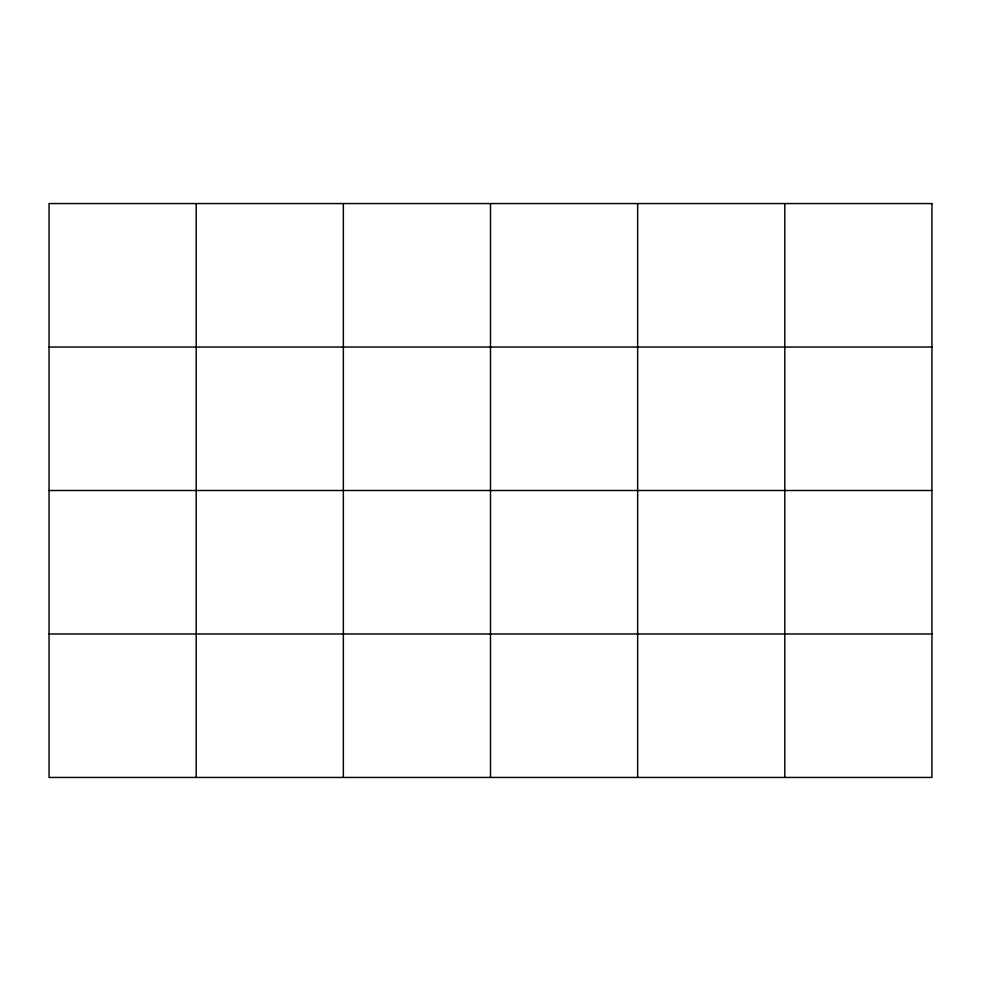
<?xml version="1.0" encoding="UTF-8"?>
<svg xmlns="http://www.w3.org/2000/svg" width="981" height="981" viewBox="0 0 981 981"><rect width="100%" height="100%" fill="white"/><g stroke="black" fill="none" stroke-linecap="round" stroke-linejoin="round"><path stroke-width="1.47" d="M49.05 347.029L931.95 347.029M49.05 490.5L931.95 490.5M49.05 633.971L931.95 633.971M784.8 203.558L784.8 777.442M637.65 203.558L637.65 777.442M490.5 203.558L490.5 777.442M343.35 203.558L343.35 777.442M196.2 203.558L196.2 777.442M931.95 203.558L49.05 203.558L49.05 777.442L931.95 777.442L931.95 203.558"/></g></svg>
